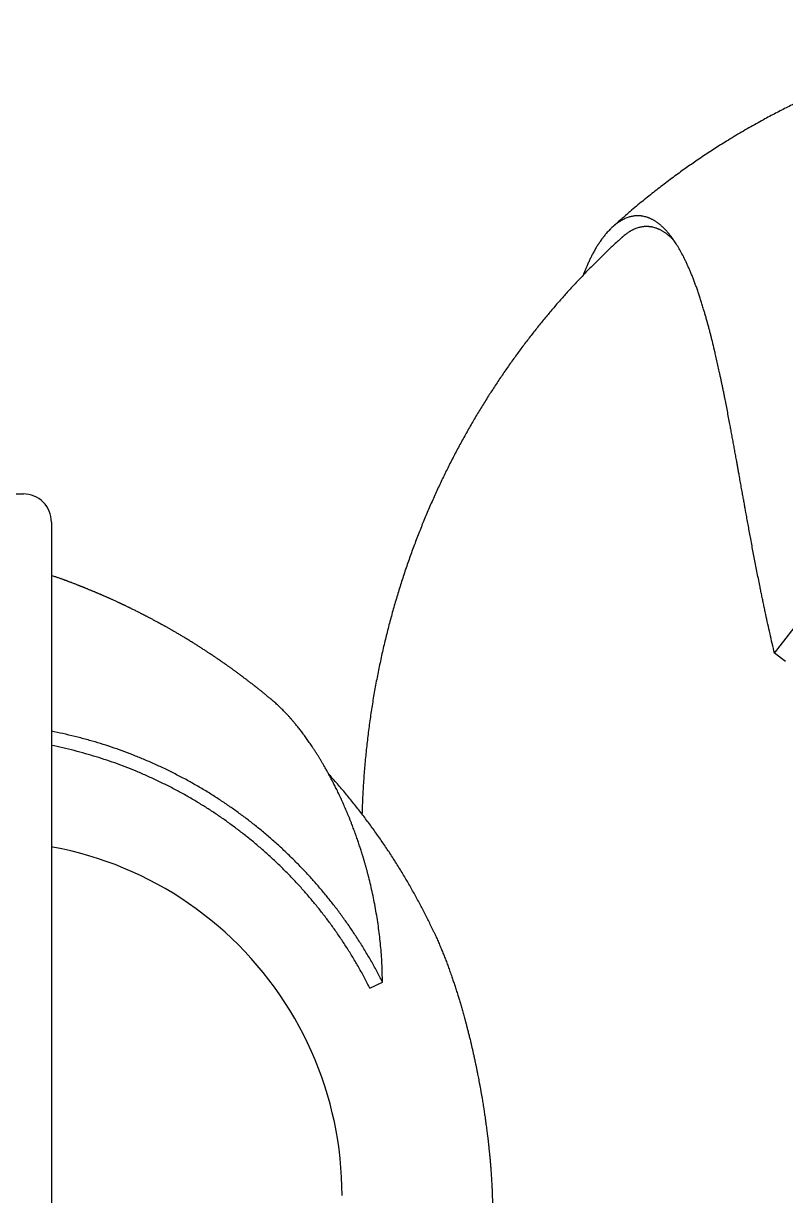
# Model space of a CAD drawing. Header units: millimetres. Extents: x 0 to 594, y 0 to 420.
# Drawn here: x 111.24 to 124.82, y 305.98 to 326.87 of the extents above; entities that cross this region are included whole.
import ezdxf

# ---------------------------------------------------------------- set-up
doc = ezdxf.new("R2010")
doc.units = ezdxf.units.MM

msp = doc.modelspace()

# ---------------------------------------------------------------- linework, layer by layer
at = {"color": 7, "linetype": 'Continuous', "lineweight": 25}
for p, q in [((110.992, 318.483), (111.236, 318.483)), ((111.735, 317.983), (111.735, 293.983)), ((124.817, 315.499), (124.621, 315.645)), ((117.411, 309.676), (117.633, 309.787))]:
    msp.add_line(p, q, dxfattribs=at)
at = {"color": 7, "linetype": 'Continuous', "lineweight": 25, "flags": 128}
msp.add_lwpolyline([(116.914, 305.983), (116.912, 306.148), (116.906, 306.313), (116.895, 306.478), (116.88, 306.643), (116.861, 306.807), (116.837, 306.971), (116.809, 307.134), (116.777, 307.296), (116.74, 307.457), (116.7, 307.617), (116.655, 307.776), (116.606, 307.934), (116.553, 308.091), (116.496, 308.246), (116.434, 308.4), (116.369, 308.551), (116.3, 308.702), (116.227, 308.85), (116.15, 308.996), (116.07, 309.14), (115.985, 309.283), (115.897, 309.422), (115.805, 309.56), (115.71, 309.695), (115.611, 309.827), (115.509, 309.957), (115.403, 310.084), (115.295, 310.209), (115.183, 310.33), (115.067, 310.448), (114.949, 310.564), (114.828, 310.676), (114.704, 310.785), (114.577, 310.891), (114.447, 310.993), (114.315, 311.092), (114.18, 311.187), (114.043, 311.279), (113.903, 311.368), (113.761, 311.452), (113.617, 311.533), (113.471, 311.61), (113.323, 311.683), (113.173, 311.752), (113.021, 311.817), (112.868, 311.879), (112.713, 311.936), (112.557, 311.989), (112.399, 312.038), (112.24, 312.083), (112.08, 312.124), (111.919, 312.16), (111.757, 312.192), (111.735, 312.196)], dxfattribs=at)
at = {"color": 7, "linetype": 'Continuous', "lineweight": 25}
msp.add_arc((111.235, 317.983), 0.5, 359.9607, 89.9607, dxfattribs=at)
for points, knots in [([(140.661, 323.586), (140.661, 323.587), (140.653, 323.593), (140.641, 323.602), (140.626, 323.613), (140.614, 323.623), (140.601, 323.632), (140.588, 323.642), (140.577, 323.651), (140.566, 323.659), (140.557, 323.666), (140.548, 323.673), (140.54, 323.679), (140.532, 323.685), (140.524, 323.691), (140.517, 323.696), (140.51, 323.702), (140.503, 323.707), (140.496, 323.712), (140.487, 323.719), (140.476, 323.727), (140.462, 323.737), (140.447, 323.749), (140.43, 323.761), (140.414, 323.773), (140.396, 323.786), (140.377, 323.8), (140.358, 323.815), (140.341, 323.827), (140.328, 323.836), (140.317, 323.844), (140.307, 323.852), (140.296, 323.86), (140.283, 323.869), (140.269, 323.88), (140.254, 323.89), (140.239, 323.901), (140.223, 323.912), (140.205, 323.925), (140.187, 323.938), (140.171, 323.95), (140.156, 323.96), (140.141, 323.971), (140.123, 323.984), (140.101, 323.999), (140.079, 324.015), (140.06, 324.028), (140.042, 324.041), (140.022, 324.054), (140.003, 324.068), (139.985, 324.08), (139.971, 324.09), (139.958, 324.099), (139.946, 324.107), (139.936, 324.114), (139.928, 324.12), (139.919, 324.126), (139.909, 324.132), (139.896, 324.141), (139.882, 324.151), (139.865, 324.162), (139.846, 324.175), (139.827, 324.188), (139.809, 324.2), (139.794, 324.211), (139.778, 324.221), (139.76, 324.233), (139.734, 324.25), (139.706, 324.269), (139.681, 324.285), (139.652, 324.304), (139.615, 324.329), (139.585, 324.348), (139.554, 324.368), (139.525, 324.387), (139.5, 324.403), (139.479, 324.416), (139.459, 324.429), (139.44, 324.441), (139.42, 324.454), (139.398, 324.467), (139.376, 324.481), (139.354, 324.495), (139.335, 324.507), (139.319, 324.517), (139.304, 324.526), (139.288, 324.536), (139.271, 324.547), (139.255, 324.557), (139.24, 324.566), (139.228, 324.573), (139.216, 324.58), (139.204, 324.588), (139.189, 324.597), (139.171, 324.608), (139.151, 324.62), (139.13, 324.632), (139.108, 324.646), (139.088, 324.657), (139.07, 324.668), (139.053, 324.678), (139.035, 324.689), (139.014, 324.702), (138.99, 324.716), (138.969, 324.728), (138.95, 324.739), (138.931, 324.75), (138.909, 324.763), (138.888, 324.775), (138.869, 324.786), (138.852, 324.796), (138.838, 324.804), (138.827, 324.81), (138.819, 324.815), (138.81, 324.82), (138.8, 324.826), (138.786, 324.834), (138.769, 324.843), (138.748, 324.855), (138.727, 324.867), (138.707, 324.878), (138.69, 324.888), (138.672, 324.898), (138.656, 324.907), (138.643, 324.914), (138.631, 324.92), (138.622, 324.926), (138.614, 324.93), (138.606, 324.935), (138.597, 324.94), (138.588, 324.945), (138.578, 324.95), (138.568, 324.955), (138.557, 324.961), (138.545, 324.968), (138.533, 324.974), (138.522, 324.981), (138.511, 324.986), (138.501, 324.992), (138.49, 324.998), (138.478, 325.004), (138.465, 325.012), (138.45, 325.019), (138.434, 325.028), (138.419, 325.036), (138.403, 325.045), (138.389, 325.052), (138.377, 325.059), (138.365, 325.065), (138.354, 325.071), (138.343, 325.076), (138.332, 325.082), (138.321, 325.088), (138.311, 325.093), (138.302, 325.098), (138.293, 325.103), (138.283, 325.108), (138.271, 325.114), (138.256, 325.122), (138.24, 325.13), (138.222, 325.14), (138.204, 325.149), (138.185, 325.159), (138.164, 325.17), (138.142, 325.18), (138.124, 325.19), (138.11, 325.197), (138.097, 325.203), (138.086, 325.209), (138.073, 325.216), (138.057, 325.223), (138.039, 325.233), (138.018, 325.243), (137.996, 325.254), (137.976, 325.264), (137.958, 325.273), (137.941, 325.281), (137.921, 325.291), (137.899, 325.302), (137.881, 325.311), (137.865, 325.318), (137.85, 325.326), (137.837, 325.332), (137.822, 325.339), (137.809, 325.345), (137.796, 325.351), (137.784, 325.357), (137.772, 325.363), (137.759, 325.369), (137.746, 325.375), (137.731, 325.383), (137.712, 325.392), (137.692, 325.401), (137.674, 325.409), (137.656, 325.418), (137.638, 325.426), (137.62, 325.435), (137.602, 325.443), (137.587, 325.45), (137.574, 325.456), (137.562, 325.462), (137.548, 325.468), (137.533, 325.475), (137.513, 325.484), (137.491, 325.494), (137.467, 325.505), (137.445, 325.515), (137.424, 325.524), (137.406, 325.532), (137.391, 325.539), (137.377, 325.545), (137.366, 325.55), (137.356, 325.554), (137.346, 325.558), (137.334, 325.564), (137.318, 325.571), (137.299, 325.579), (137.277, 325.589), (137.256, 325.598), (137.235, 325.607), (137.217, 325.615), (137.199, 325.622), (137.183, 325.629), (137.17, 325.635), (137.159, 325.64), (137.149, 325.644), (137.141, 325.647), (137.131, 325.651), (137.121, 325.656), (137.11, 325.66), (137.099, 325.665), (137.088, 325.67), (137.076, 325.675), (137.064, 325.68), (137.053, 325.684), (137.043, 325.688), (137.031, 325.693), (137.02, 325.698), (137.008, 325.703), (136.995, 325.708), (136.981, 325.714), (136.968, 325.72), (136.954, 325.725), (136.94, 325.731), (136.924, 325.738), (136.902, 325.746), (136.88, 325.755), (136.861, 325.763), (136.843, 325.77), (136.822, 325.779), (136.794, 325.789), (136.762, 325.802), (136.725, 325.817), (136.695, 325.828), (136.672, 325.837), (136.657, 325.843), (136.643, 325.848), (136.632, 325.853), (136.621, 325.857), (136.611, 325.861), (136.599, 325.865), (136.585, 325.871), (136.569, 325.877), (136.551, 325.884), (136.532, 325.891), (136.513, 325.898), (136.491, 325.906), (136.464, 325.916), (136.433, 325.928), (136.402, 325.939), (136.371, 325.95), (136.341, 325.961), (136.312, 325.971), (136.286, 325.981), (136.264, 325.988), (136.246, 325.995), (136.228, 326.001), (136.209, 326.008), (136.19, 326.015), (136.171, 326.021), (136.15, 326.029), (136.128, 326.036), (136.105, 326.044), (136.081, 326.052), (136.057, 326.06), (136.035, 326.068), (136.014, 326.075), (135.995, 326.081), (135.978, 326.087), (135.962, 326.092), (135.946, 326.097), (135.929, 326.103), (135.91, 326.11), (135.889, 326.116), (135.866, 326.124), (135.839, 326.132), (135.809, 326.142), (135.778, 326.152), (135.75, 326.161), (135.723, 326.169), (135.697, 326.177), (135.672, 326.185), (135.648, 326.193), (135.622, 326.201), (135.597, 326.208), (135.57, 326.217), (135.541, 326.225), (135.51, 326.235), (135.477, 326.244), (135.444, 326.254), (135.412, 326.263), (135.381, 326.272), (135.349, 326.282), (135.318, 326.29), (135.287, 326.299), (135.257, 326.308), (135.229, 326.316), (135.202, 326.323), (135.178, 326.329), (135.157, 326.335), (135.139, 326.34), (135.122, 326.345), (135.105, 326.349), (135.087, 326.354), (135.069, 326.359), (135.052, 326.363), (135.036, 326.368), (135.019, 326.372), (134.999, 326.377), (134.977, 326.383), (134.952, 326.389), (134.918, 326.398), (134.877, 326.409), (134.831, 326.42), (134.791, 326.43), (134.757, 326.438), (134.728, 326.445), (134.701, 326.452), (134.678, 326.457), (134.655, 326.463), (134.632, 326.468), (134.608, 326.474), (134.582, 326.48), (134.555, 326.486), (134.529, 326.492), (134.505, 326.497), (134.483, 326.502), (134.462, 326.507), (134.442, 326.511), (134.421, 326.516), (134.396, 326.522), (134.365, 326.528), (134.328, 326.536), (134.288, 326.545), (134.251, 326.552), (134.217, 326.559), (134.186, 326.566), (134.157, 326.572), (134.131, 326.577), (134.106, 326.582), (134.082, 326.586), (134.057, 326.591), (134.031, 326.596), (134.004, 326.602), (133.977, 326.607), (133.955, 326.611), (133.936, 326.614), (133.921, 326.617), (133.909, 326.619), (133.898, 326.621), (133.888, 326.623), (133.878, 326.625), (133.865, 326.627), (133.85, 326.63), (133.834, 326.633), (133.817, 326.636), (133.802, 326.639), (133.785, 326.642), (133.767, 326.645), (133.748, 326.648), (133.73, 326.651), (133.713, 326.654), (133.698, 326.657), (133.685, 326.659), (133.668, 326.662), (133.645, 326.665), (133.617, 326.67), (133.586, 326.675), (133.553, 326.68), (133.517, 326.686), (133.478, 326.692), (133.442, 326.698), (133.409, 326.703), (133.38, 326.707), (133.352, 326.711), (133.324, 326.715), (133.3, 326.718), (133.279, 326.721), (133.263, 326.724), (133.249, 326.726), (133.236, 326.727), (133.222, 326.729), (133.204, 326.732), (133.179, 326.735), (133.151, 326.739), (133.122, 326.743), (133.094, 326.746), (133.07, 326.749), (133.048, 326.752), (133.028, 326.754), (133.008, 326.757), (132.988, 326.759), (132.964, 326.762), (132.938, 326.765), (132.911, 326.768), (132.883, 326.772), (132.845, 326.776), (132.797, 326.781), (132.741, 326.787), (132.687, 326.792), (132.635, 326.798), (132.586, 326.802), (132.539, 326.806), (132.499, 326.81), (132.465, 326.813), (132.435, 326.815), (132.403, 326.818), (132.369, 326.821), (132.332, 326.823), (132.295, 326.826), (132.259, 326.829), (132.225, 326.831), (132.195, 326.833), (132.17, 326.835), (132.148, 326.836), (132.129, 326.837), (132.113, 326.838), (132.097, 326.839), (132.081, 326.84), (132.062, 326.841), (132.04, 326.843), (132.015, 326.844), (131.986, 326.846), (131.955, 326.847), (131.924, 326.849), (131.892, 326.85), (131.859, 326.852), (131.826, 326.853), (131.793, 326.854), (131.763, 326.856), (131.735, 326.857), (131.711, 326.857), (131.689, 326.858), (131.67, 326.859), (131.653, 326.859), (131.636, 326.86), (131.617, 326.86), (131.595, 326.861), (131.573, 326.861), (131.55, 326.862), (131.526, 326.862), (131.501, 326.863), (131.474, 326.863), (131.445, 326.864), (131.415, 326.864), (131.381, 326.865), (131.347, 326.865), (131.31, 326.865), (131.278, 326.865), (131.248, 326.866), (131.219, 326.866), (131.189, 326.866), (131.157, 326.865), (131.123, 326.865), (131.088, 326.865), (131.049, 326.865), (131.007, 326.864), (130.96, 326.863), (130.908, 326.862), (130.851, 326.861), (130.792, 326.859), (130.734, 326.857), (130.687, 326.856), (130.648, 326.854), (130.616, 326.853), (130.583, 326.852), (130.55, 326.85), (130.518, 326.849), (130.489, 326.847), (130.461, 326.846), (130.434, 326.844), (130.407, 326.843), (130.38, 326.841), (130.353, 326.84), (130.325, 326.838), (130.297, 326.836), (130.269, 326.834), (130.24, 326.833), (130.207, 326.83), (130.17, 326.828), (130.13, 326.825), (130.09, 326.822), (130.053, 326.819), (130.02, 326.816), (129.99, 326.814), (129.965, 326.811), (129.943, 326.809), (129.923, 326.808), (129.898, 326.805), (129.865, 326.802), (129.828, 326.799), (129.791, 326.795), (129.754, 326.792), (129.716, 326.788), (129.677, 326.784), (129.64, 326.779), (129.606, 326.776), (129.574, 326.772), (129.543, 326.769), (129.512, 326.765), (129.478, 326.761), (129.443, 326.756), (129.405, 326.752), (129.366, 326.747), (129.326, 326.742), (129.287, 326.736), (129.25, 326.731), (129.215, 326.727), (129.181, 326.722), (129.145, 326.717), (129.108, 326.711), (129.071, 326.706), (129.032, 326.7), (128.992, 326.694), (128.951, 326.687), (128.908, 326.68), (128.87, 326.674), (128.836, 326.668), (128.81, 326.664), (128.787, 326.66), (128.767, 326.657), (128.751, 326.654), (128.738, 326.652), (128.727, 326.65), (128.716, 326.648), (128.704, 326.646), (128.69, 326.643), (128.67, 326.64), (128.643, 326.635), (128.608, 326.628), (128.569, 326.621), (128.527, 326.613), (128.48, 326.604), (128.431, 326.595), (128.378, 326.584), (128.321, 326.573), (128.272, 326.562), (128.233, 326.554), (128.206, 326.548), (128.181, 326.543), (128.16, 326.539), (128.143, 326.535), (128.129, 326.532), (128.117, 326.529), (128.105, 326.526), (128.089, 326.523), (128.066, 326.518), (128.038, 326.512), (128.002, 326.503), (127.957, 326.493), (127.907, 326.481), (127.857, 326.469), (127.809, 326.458), (127.763, 326.446), (127.718, 326.435), (127.663, 326.421), (127.601, 326.405), (127.531, 326.387), (127.468, 326.37), (127.409, 326.354), (127.351, 326.338), (127.29, 326.32), (127.224, 326.302), (127.155, 326.281), (127.082, 326.26), (127.005, 326.236), (126.938, 326.215), (126.883, 326.198), (126.841, 326.185), (126.804, 326.173), (126.77, 326.162), (126.739, 326.152), (126.709, 326.142), (126.679, 326.132), (126.646, 326.12), (126.61, 326.108), (126.57, 326.095), (126.527, 326.08), (126.481, 326.064), (126.431, 326.046), (126.378, 326.027), (126.305, 326.001), (126.215, 325.968), (126.115, 325.93), (126.022, 325.894), (125.936, 325.86), (125.854, 325.827), (125.775, 325.795), (125.699, 325.763), (125.626, 325.732), (125.556, 325.702), (125.487, 325.672), (125.418, 325.641), (125.35, 325.611), (125.268, 325.574), (125.174, 325.53), (125.067, 325.479), (124.96, 325.427), (124.854, 325.375), (124.747, 325.321), (124.64, 325.265), (124.531, 325.208), (124.416, 325.146), (124.294, 325.078), (124.164, 325.005), (124.033, 324.929), (123.899, 324.85), (123.774, 324.773), (123.657, 324.7), (123.549, 324.631), (123.439, 324.559), (123.328, 324.486), (123.222, 324.414), (123.12, 324.343), (123.02, 324.273), (122.918, 324.2), (122.813, 324.123), (122.706, 324.043), (122.598, 323.96), (122.489, 323.876), (122.381, 323.79), (122.27, 323.701), (122.158, 323.608), (122.056, 323.522), (121.966, 323.444), (121.887, 323.375), (121.812, 323.309), (121.763, 323.265), (121.741, 323.244)], [0, 0, 0, 0, 0.000208, 0.001976, 0.003017, 0.003925, 0.004708, 0.005397, 0.00613, 0.006924, 0.007803, 0.008774, 0.009759, 0.01068, 0.011518, 0.012271, 0.01294, 0.013527, 0.014086, 0.014768, 0.015732, 0.016877, 0.018201, 0.019606, 0.020955, 0.022242, 0.024083, 0.025687, 0.027054, 0.02814, 0.02901, 0.029779, 0.030665, 0.031723, 0.032914, 0.034238, 0.035349, 0.036589, 0.037964, 0.039364, 0.040691, 0.041946, 0.043179, 0.044845, 0.046624, 0.048351, 0.049929, 0.051421, 0.05306, 0.054826, 0.056113, 0.057277, 0.058318, 0.059236, 0.060032, 0.060704, 0.061303, 0.062139, 0.063143, 0.064315, 0.065656, 0.067165, 0.068811, 0.070357, 0.071885, 0.073356, 0.074755, 0.076095, 0.078434, 0.08103, 0.083357, 0.085456, 0.087996, 0.090457, 0.092532, 0.094444, 0.095973, 0.097527, 0.099105, 0.100739, 0.102454, 0.104238, 0.105941, 0.10752, 0.108636, 0.109801, 0.111028, 0.112319, 0.11358, 0.114699, 0.115625, 0.116439, 0.11737, 0.1185, 0.119827, 0.12147, 0.122961, 0.124278, 0.125623, 0.127071, 0.128614, 0.130128, 0.131592, 0.133212, 0.134799, 0.136362, 0.137977, 0.139689, 0.141329, 0.142779, 0.14404, 0.145113, 0.145834, 0.146435, 0.147046, 0.14779, 0.148667, 0.150018, 0.151596, 0.153403, 0.154652, 0.155953, 0.157277, 0.158458, 0.159468, 0.160305, 0.160937, 0.161523, 0.162207, 0.162991, 0.163876, 0.164863, 0.165941, 0.166946, 0.167829, 0.168605, 0.169066, 0.16954, 0.170107, 0.170776, 0.17155, 0.172433, 0.173662, 0.174714, 0.175595, 0.176322, 0.177054, 0.177847, 0.178722, 0.179688, 0.180715, 0.181835, 0.182826, 0.183687, 0.184419, 0.185031, 0.18572, 0.186579, 0.187608, 0.188807, 0.190121, 0.191391, 0.192605, 0.194346, 0.195862, 0.197153, 0.198175, 0.198992, 0.199709, 0.200596, 0.201723, 0.203051, 0.204581, 0.206111, 0.207667, 0.209206, 0.210693, 0.212093, 0.213428, 0.214439, 0.21555, 0.216766, 0.218054, 0.2192, 0.220177, 0.220835, 0.221414, 0.222049, 0.222782, 0.223616, 0.224535, 0.226086, 0.227479, 0.228715, 0.229914, 0.231181, 0.232517, 0.233664, 0.234693, 0.235599, 0.236382, 0.237227, 0.238294, 0.239585, 0.241241, 0.242884, 0.244432, 0.245831, 0.247073, 0.248119, 0.24902, 0.249774, 0.250384, 0.251008, 0.251776, 0.252864, 0.254152, 0.255638, 0.257322, 0.258525, 0.259778, 0.261005, 0.262068, 0.262967, 0.2637, 0.264253, 0.264875, 0.265632, 0.266526, 0.267559, 0.268594, 0.269697, 0.270664, 0.271479, 0.272023, 0.272495, 0.272922, 0.273411, 0.274021, 0.274756, 0.275622, 0.276579, 0.277479, 0.278311, 0.279077, 0.280505, 0.281883, 0.28324, 0.284645, 0.286187, 0.287864, 0.290263, 0.292574, 0.294871, 0.295959, 0.296963, 0.297848, 0.298614, 0.299261, 0.299886, 0.300632, 0.301529, 0.302578, 0.303778, 0.305039, 0.306228, 0.307345, 0.309398, 0.311357, 0.313363, 0.31535, 0.317243, 0.319078, 0.320926, 0.322086, 0.323252, 0.324424, 0.325604, 0.326791, 0.327986, 0.329269, 0.330708, 0.332132, 0.333675, 0.33518, 0.336573, 0.337855, 0.339026, 0.340085, 0.341034, 0.34199, 0.343069, 0.344272, 0.345597, 0.347016, 0.348512, 0.350588, 0.352512, 0.354281, 0.355893, 0.357537, 0.359034, 0.360545, 0.362081, 0.363643, 0.365233, 0.36694, 0.368803, 0.370876, 0.372887, 0.374815, 0.37666, 0.378498, 0.380488, 0.382296, 0.384125, 0.38589, 0.387491, 0.388921, 0.390181, 0.391214, 0.39214, 0.393135, 0.394213, 0.395374, 0.396255, 0.397179, 0.398173, 0.39932, 0.400624, 0.402084, 0.403693, 0.406594, 0.409304, 0.411825, 0.413622, 0.415298, 0.416833, 0.418226, 0.419479, 0.420746, 0.422163, 0.423726, 0.425285, 0.426748, 0.428115, 0.429387, 0.43059, 0.431662, 0.43289, 0.434273, 0.435804, 0.438243, 0.440509, 0.442586, 0.444473, 0.446246, 0.447814, 0.449383, 0.450666, 0.452019, 0.453444, 0.454938, 0.456462, 0.45798, 0.459343, 0.460278, 0.461097, 0.461798, 0.462383, 0.462854, 0.463387, 0.464085, 0.464948, 0.465978, 0.466756, 0.467607, 0.468533, 0.469531, 0.470601, 0.47161, 0.472619, 0.473434, 0.474089, 0.474748, 0.476204, 0.477758, 0.479408, 0.481178, 0.483126, 0.485253, 0.487559, 0.48907, 0.490629, 0.492169, 0.493682, 0.495128, 0.496132, 0.497014, 0.497775, 0.498413, 0.498984, 0.500054, 0.501336, 0.502828, 0.504531, 0.505967, 0.507281, 0.508451, 0.509476, 0.510435, 0.511521, 0.512754, 0.514134, 0.51562, 0.51708, 0.518505, 0.521613, 0.524545, 0.527362, 0.530076, 0.532665, 0.535108, 0.537406, 0.538792, 0.540294, 0.54192, 0.543668, 0.545541, 0.547481, 0.549341, 0.551074, 0.552656, 0.553853, 0.554929, 0.555884, 0.556719, 0.557439, 0.55821, 0.559109, 0.560246, 0.561539, 0.562987, 0.564575, 0.566252, 0.567744, 0.569352, 0.571066, 0.572714, 0.574228, 0.57561, 0.57679, 0.577852, 0.578796, 0.579622, 0.580377, 0.581376, 0.582421, 0.583512, 0.58465, 0.585853, 0.586976, 0.588289, 0.589785, 0.591273, 0.592675, 0.594601, 0.596335, 0.597877, 0.599241, 0.600605, 0.602029, 0.603617, 0.605274, 0.606985, 0.608771, 0.610839, 0.613103, 0.615368, 0.618296, 0.621103, 0.623801, 0.626401, 0.627764, 0.629255, 0.630865, 0.632433, 0.633899, 0.635262, 0.636522, 0.63768, 0.638989, 0.640189, 0.641429, 0.642719, 0.644059, 0.645318, 0.64666, 0.648172, 0.649864, 0.651737, 0.653623, 0.655328, 0.656849, 0.658184, 0.659336, 0.660302, 0.661141, 0.662052, 0.663667, 0.665506, 0.667048, 0.668703, 0.670466, 0.672206, 0.673857, 0.675416, 0.676804, 0.678112, 0.67946, 0.680949, 0.68258, 0.684185, 0.685907, 0.687743, 0.689517, 0.691118, 0.692596, 0.69408, 0.695709, 0.697328, 0.698937, 0.70056, 0.702297, 0.70403, 0.705873, 0.707825, 0.709026, 0.710193, 0.711201, 0.712045, 0.712739, 0.713264, 0.71369, 0.714161, 0.714681, 0.71525, 0.715869, 0.717132, 0.718562, 0.720161, 0.721935, 0.723885, 0.72597, 0.728225, 0.730649, 0.733242, 0.734563, 0.735751, 0.736793, 0.737692, 0.738445, 0.739054, 0.739518, 0.739886, 0.740612, 0.741542, 0.742677, 0.744017, 0.746055, 0.748158, 0.750194, 0.752164, 0.754068, 0.755906, 0.757678, 0.760756, 0.763611, 0.766246, 0.768454, 0.770812, 0.77332, 0.775978, 0.778786, 0.781744, 0.784852, 0.788098, 0.789913, 0.791578, 0.793094, 0.794461, 0.795679, 0.796793, 0.798052, 0.799317, 0.800751, 0.802362, 0.804007, 0.805803, 0.80775, 0.809848, 0.812065, 0.81632, 0.820402, 0.823899, 0.827257, 0.830477, 0.833559, 0.836562, 0.839421, 0.842144, 0.844827, 0.847505, 0.850179, 0.852847, 0.857009, 0.861164, 0.865312, 0.869458, 0.873602, 0.877756, 0.88197, 0.886258, 0.891244, 0.896339, 0.90155, 0.906883, 0.912345, 0.916729, 0.921198, 0.925754, 0.9304, 0.935149, 0.93924, 0.943464, 0.947822, 0.952317, 0.956949, 0.96172, 0.966346, 0.971099, 0.975977, 0.980983, 0.986117, 0.989655, 0.993252, 0.996908, 1, 1, 1, 1]), ([(124.621, 315.645), (124.607, 315.703), (124.579, 315.82), (124.54, 315.994), (124.501, 316.166), (124.47, 316.309), (124.446, 316.424), (124.427, 316.51), (124.41, 316.596), (124.392, 316.681), (124.375, 316.765), (124.355, 316.864), (124.332, 316.978), (124.307, 317.104), (124.283, 317.229), (124.259, 317.351), (124.236, 317.471), (124.214, 317.591), (124.192, 317.71), (124.17, 317.825), (124.15, 317.938), (124.13, 318.048), (124.114, 318.136), (124.102, 318.201), (124.094, 318.243), (124.087, 318.286), (124.079, 318.328), (124.071, 318.371), (124.064, 318.413), (124.056, 318.455), (124.045, 318.519), (124.029, 318.605), (124.01, 318.712), (123.995, 318.794), (123.985, 318.853), (123.978, 318.888), (123.972, 318.924), (123.966, 318.959), (123.959, 318.994), (123.953, 319.029), (123.943, 319.085), (123.929, 319.162), (123.912, 319.258), (123.894, 319.354), (123.877, 319.449), (123.859, 319.543), (123.842, 319.635), (123.823, 319.735), (123.803, 319.845), (123.78, 319.964), (123.757, 320.082), (123.737, 320.181), (123.721, 320.263), (123.708, 320.328), (123.694, 320.392), (123.681, 320.456), (123.668, 320.52), (123.655, 320.581), (123.638, 320.659), (123.618, 320.751), (123.594, 320.858), (123.575, 320.941), (123.561, 321.003), (123.551, 321.042), (123.542, 321.081), (123.533, 321.12), (123.524, 321.158), (123.514, 321.196), (123.505, 321.233), (123.496, 321.269), (123.487, 321.303), (123.479, 321.337), (123.47, 321.371), (123.461, 321.404), (123.449, 321.449), (123.434, 321.506), (123.415, 321.574), (123.396, 321.642), (123.377, 321.707), (123.356, 321.778), (123.334, 321.852), (123.309, 321.931), (123.284, 322.007), (123.259, 322.081), (123.234, 322.153), (123.208, 322.223), (123.183, 322.292), (123.157, 322.358), (123.131, 322.422), (123.104, 322.484), (123.078, 322.544), (123.051, 322.603), (123.024, 322.659), (122.989, 322.728), (122.947, 322.809), (122.895, 322.897), (122.847, 322.972), (122.803, 323.036), (122.762, 323.091), (122.72, 323.142), (122.678, 323.188), (122.635, 323.231), (122.592, 323.27), (122.549, 323.305), (122.513, 323.33), (122.486, 323.348), (122.466, 323.36), (122.446, 323.37), (122.427, 323.38), (122.407, 323.39), (122.387, 323.398), (122.367, 323.406), (122.342, 323.414), (122.312, 323.423), (122.285, 323.429), (122.265, 323.432), (122.254, 323.434), (122.243, 323.435), (122.232, 323.437), (122.215, 323.438), (122.193, 323.439), (122.166, 323.439), (122.138, 323.437), (122.111, 323.433), (122.083, 323.429), (122.053, 323.422), (122.022, 323.413), (121.989, 323.401), (121.956, 323.388), (121.928, 323.375), (121.906, 323.363), (121.89, 323.354), (121.874, 323.344), (121.857, 323.334), (121.841, 323.323), (121.825, 323.312), (121.808, 323.3), (121.785, 323.282), (121.756, 323.259), (121.721, 323.228), (121.688, 323.195), (121.656, 323.162), (121.625, 323.127), (121.598, 323.095), (121.575, 323.066), (121.56, 323.046), (121.549, 323.031), (121.542, 323.023), (121.536, 323.014), (121.53, 323.005), (121.519, 322.99), (121.505, 322.97), (121.487, 322.942), (121.469, 322.914), (121.451, 322.886), (121.433, 322.856), (121.416, 322.826), (121.399, 322.796), (121.383, 322.766), (121.368, 322.737), (121.353, 322.707), (121.338, 322.677), (121.323, 322.647), (121.309, 322.615), (121.294, 322.583), (121.277, 322.544), (121.257, 322.497), (121.235, 322.442), (121.221, 322.404), (121.214, 322.384), (121.214, 322.384)], [0, 0, 0, 0, 0.007576, 0.015207, 0.022893, 0.030632, 0.034707, 0.038671, 0.042647, 0.046638, 0.050645, 0.054668, 0.060856, 0.067079, 0.073217, 0.079308, 0.085435, 0.091599, 0.097799, 0.10391, 0.109875, 0.115855, 0.121869, 0.124241, 0.126618, 0.129001, 0.131389, 0.133783, 0.136181, 0.138585, 0.140942, 0.147186, 0.153467, 0.159784, 0.16192, 0.164059, 0.166203, 0.168351, 0.170502, 0.172658, 0.174799, 0.180878, 0.18699, 0.193135, 0.199312, 0.205522, 0.21165, 0.217661, 0.225976, 0.234347, 0.242774, 0.251256, 0.256128, 0.261017, 0.265924, 0.270849, 0.275791, 0.280673, 0.285462, 0.294285, 0.303159, 0.312085, 0.315524, 0.31894, 0.322362, 0.325792, 0.329229, 0.332672, 0.336123, 0.339292, 0.342467, 0.345648, 0.348824, 0.351956, 0.355092, 0.361831, 0.368593, 0.375377, 0.382185, 0.388919, 0.397519, 0.40615, 0.414811, 0.42343, 0.432034, 0.440662, 0.449315, 0.457938, 0.466547, 0.475174, 0.483818, 0.492445, 0.501059, 0.509685, 0.525514, 0.541321, 0.557139, 0.569369, 0.581593, 0.593815, 0.606055, 0.618275, 0.630496, 0.642743, 0.654954, 0.660315, 0.66571, 0.671107, 0.676495, 0.681874, 0.687244, 0.692603, 0.697974, 0.707485, 0.716959, 0.719929, 0.722895, 0.725857, 0.728816, 0.73178, 0.739001, 0.746195, 0.753364, 0.760507, 0.767674, 0.77498, 0.78355, 0.792077, 0.800559, 0.808996, 0.813198, 0.817388, 0.821567, 0.825734, 0.829889, 0.834033, 0.838293, 0.84262, 0.85164, 0.860602, 0.869503, 0.877525, 0.885497, 0.893417, 0.898617, 0.903794, 0.905424, 0.907115, 0.908803, 0.91049, 0.912174, 0.917042, 0.92189, 0.926717, 0.931525, 0.936312, 0.94111, 0.946006, 0.950273, 0.954524, 0.958758, 0.962976, 0.967178, 0.971363, 0.975551, 0.979841, 0.986548, 0.993213, 0.999836, 1, 1, 1, 1]), ([(121.912, 323.062), (121.906, 323.057), (121.875, 323.029), (121.82, 322.978), (121.747, 322.911), (121.674, 322.842), (121.602, 322.773), (121.529, 322.703), (121.457, 322.632), (121.386, 322.561), (121.314, 322.488), (121.243, 322.415), (121.172, 322.341), (121.102, 322.266), (121.032, 322.191), (120.962, 322.114), (120.892, 322.037), (120.823, 321.959), (120.754, 321.881), (120.686, 321.801), (120.618, 321.721), (120.55, 321.639), (120.482, 321.558), (120.415, 321.475), (120.349, 321.391), (120.283, 321.307), (120.217, 321.221), (120.151, 321.135), (120.086, 321.048), (120.022, 320.961), (119.958, 320.872), (119.894, 320.782), (119.831, 320.692), (119.768, 320.601), (119.706, 320.509), (119.644, 320.416), (119.583, 320.322), (119.522, 320.228), (119.462, 320.132), (119.403, 320.036), (119.343, 319.939), (119.285, 319.841), (119.227, 319.742), (119.169, 319.642), (119.113, 319.541), (119.056, 319.439), (119.001, 319.337), (118.946, 319.234), (118.891, 319.129), (118.837, 319.024), (118.784, 318.918), (118.732, 318.812), (118.68, 318.704), (118.629, 318.595), (118.579, 318.486), (118.529, 318.375), (118.48, 318.264), (118.432, 318.152), (118.385, 318.039), (118.338, 317.925), (118.292, 317.811), (118.247, 317.695), (118.203, 317.579), (118.16, 317.461), (118.117, 317.343), (118.076, 317.224), (118.035, 317.104), (117.995, 316.984), (117.956, 316.862), (117.918, 316.74), (117.881, 316.617), (117.844, 316.493), (117.809, 316.368), (117.775, 316.243), (117.741, 316.116), (117.709, 315.989), (117.678, 315.861), (117.647, 315.732), (117.618, 315.603), (117.59, 315.473), (117.563, 315.342), (117.537, 315.21), (117.512, 315.078), (117.488, 314.944), (117.465, 314.811), (117.443, 314.676), (117.423, 314.541), (117.403, 314.405), (117.385, 314.268), (117.368, 314.131), (117.353, 313.993), (117.338, 313.855), (117.325, 313.716), (117.313, 313.576), (117.302, 313.436), (117.292, 313.295), (117.284, 313.153), (117.277, 313.011), (117.272, 312.887), (117.27, 312.81), (117.269, 312.78)], [0, 0, 0, 0, 0.001626, 0.007985, 0.014389, 0.020841, 0.02734, 0.033888, 0.040486, 0.047134, 0.053833, 0.060585, 0.067392, 0.074253, 0.081171, 0.088146, 0.095181, 0.102276, 0.109432, 0.116651, 0.123935, 0.131284, 0.138701, 0.146186, 0.153741, 0.161367, 0.169066, 0.17684, 0.184688, 0.192614, 0.200617, 0.208701, 0.216866, 0.225113, 0.233443, 0.241859, 0.250362, 0.258952, 0.267632, 0.276402, 0.285264, 0.294219, 0.303268, 0.312414, 0.321656, 0.330996, 0.340435, 0.349975, 0.359617, 0.369362, 0.379211, 0.389165, 0.399226, 0.409393, 0.41967, 0.430055, 0.440551, 0.451159, 0.461879, 0.472713, 0.48366, 0.494723, 0.505902, 0.517198, 0.528611, 0.540143, 0.551794, 0.563565, 0.575457, 0.58747, 0.599605, 0.611862, 0.624242, 0.636745, 0.649373, 0.662124, 0.675001, 0.688003, 0.70113, 0.714384, 0.727763, 0.741269, 0.754901, 0.768659, 0.782545, 0.796557, 0.810696, 0.824962, 0.839354, 0.853873, 0.868519, 0.883291, 0.898189, 0.913212, 0.928361, 0.943635, 0.959034, 0.974557, 0.990203, 1, 1, 1, 1]), ([(122.828, 323), (122.816, 323.012), (122.79, 323.039), (122.749, 323.076), (122.706, 323.111), (122.67, 323.136), (122.643, 323.154), (122.624, 323.166), (122.604, 323.177), (122.585, 323.187), (122.565, 323.196), (122.545, 323.205), (122.526, 323.213), (122.501, 323.221), (122.471, 323.23), (122.444, 323.237), (122.425, 323.24), (122.414, 323.242), (122.403, 323.243), (122.392, 323.244), (122.375, 323.246), (122.353, 323.247), (122.326, 323.247), (122.299, 323.246), (122.272, 323.243), (122.245, 323.238), (122.216, 323.232), (122.185, 323.223), (122.152, 323.212), (122.119, 323.199), (122.092, 323.186), (122.071, 323.175), (122.055, 323.166), (122.039, 323.157), (122.023, 323.147), (122.007, 323.136), (121.991, 323.125), (121.975, 323.113), (121.952, 323.096), (121.927, 323.076), (121.908, 323.059), (121.9, 323.052)], [0, 0, 0, 0, 0.041594, 0.090507, 0.139521, 0.188394, 0.209851, 0.231441, 0.253043, 0.274609, 0.296136, 0.317626, 0.339076, 0.36057, 0.398635, 0.436552, 0.448438, 0.460309, 0.472165, 0.484005, 0.49587, 0.524766, 0.553561, 0.582252, 0.610838, 0.639521, 0.668758, 0.703056, 0.737179, 0.771124, 0.804889, 0.821703, 0.838472, 0.855194, 0.87187, 0.8885, 0.905082, 0.922132, 0.939444, 0.975543, 1, 1, 1, 1]), ([(124.621, 315.645), (125.158, 316.362), (125.778, 317.017), (127.154, 318.167), (127.909, 318.662), (129.512, 319.465), (130.361, 319.773), (132.105, 320.185), (133.001, 320.29), (134.793, 320.29), (135.689, 320.185), (137.432, 319.773), (138.279, 319.465), (139.879, 318.662), (140.632, 318.167), (142.004, 317.017), (142.622, 316.362), (143.157, 315.645)], [0, 0, 0, 0, 0.125, 0.125, 0.25, 0.25, 0.375, 0.375, 0.5, 0.5, 0.625, 0.625, 0.75, 0.75, 0.875, 0.875, 1, 1, 1, 1]), ([(115.657, 314.819), (115.655, 314.821), (115.649, 314.826), (115.638, 314.835), (115.624, 314.846), (115.609, 314.859), (115.594, 314.871), (115.581, 314.882), (115.568, 314.893), (115.554, 314.904), (115.538, 314.917), (115.52, 314.932), (115.501, 314.947), (115.48, 314.964), (115.459, 314.981), (115.438, 314.997), (115.419, 315.013), (115.4, 315.028), (115.37, 315.051), (115.329, 315.084), (115.287, 315.116), (115.254, 315.141), (115.233, 315.158), (115.212, 315.173), (115.192, 315.189), (115.171, 315.204), (115.148, 315.222), (115.124, 315.24), (115.099, 315.259), (115.075, 315.277), (115.051, 315.294), (115.027, 315.312), (115.004, 315.329), (114.982, 315.344), (114.963, 315.358), (114.945, 315.371), (114.927, 315.384), (114.909, 315.397), (114.892, 315.409), (114.875, 315.421), (114.86, 315.432), (114.845, 315.442), (114.832, 315.452), (114.818, 315.461), (114.804, 315.471), (114.789, 315.482), (114.771, 315.494), (114.75, 315.508), (114.727, 315.524), (114.702, 315.541), (114.678, 315.558), (114.656, 315.573), (114.638, 315.585), (114.623, 315.595), (114.612, 315.602), (114.603, 315.609), (114.594, 315.614), (114.586, 315.62), (114.575, 315.627), (114.561, 315.636), (114.544, 315.648), (114.524, 315.66), (114.504, 315.674), (114.48, 315.689), (114.455, 315.706), (114.429, 315.722), (114.405, 315.738), (114.382, 315.752), (114.361, 315.766), (114.339, 315.78), (114.317, 315.794), (114.294, 315.808), (114.27, 315.823), (114.244, 315.839), (114.215, 315.857), (114.185, 315.876), (114.155, 315.894), (114.126, 315.912), (114.098, 315.929), (114.07, 315.945), (114.041, 315.962), (114.012, 315.98), (113.983, 315.996), (113.957, 316.012), (113.934, 316.025), (113.915, 316.036), (113.899, 316.045), (113.885, 316.054), (113.869, 316.063), (113.851, 316.073), (113.832, 316.084), (113.811, 316.096), (113.79, 316.107), (113.77, 316.119), (113.751, 316.13), (113.733, 316.139), (113.717, 316.148), (113.703, 316.156), (113.691, 316.162), (113.681, 316.168), (113.672, 316.173), (113.662, 316.179), (113.65, 316.185), (113.635, 316.193), (113.619, 316.202), (113.6, 316.212), (113.578, 316.224), (113.554, 316.237), (113.53, 316.25), (113.506, 316.262), (113.485, 316.273), (113.466, 316.283), (113.449, 316.292), (113.433, 316.301), (113.42, 316.307), (113.409, 316.313), (113.4, 316.318), (113.391, 316.322), (113.382, 316.327), (113.373, 316.332), (113.361, 316.338), (113.347, 316.345), (113.33, 316.354), (113.311, 316.364), (113.288, 316.375), (113.26, 316.389), (113.23, 316.404), (113.201, 316.419), (113.175, 316.431), (113.154, 316.442), (113.137, 316.45), (113.125, 316.456), (113.114, 316.461), (113.099, 316.468), (113.081, 316.477), (113.059, 316.488), (113.04, 316.497), (113.023, 316.505), (113.01, 316.511), (112.999, 316.516), (112.991, 316.52), (112.982, 316.524), (112.971, 316.529), (112.959, 316.535), (112.945, 316.541), (112.93, 316.548), (112.913, 316.556), (112.892, 316.566), (112.869, 316.577), (112.843, 316.588), (112.82, 316.599), (112.798, 316.609), (112.78, 316.617), (112.764, 316.624), (112.75, 316.63), (112.735, 316.637), (112.719, 316.644), (112.701, 316.652), (112.682, 316.66), (112.664, 316.668), (112.647, 316.675), (112.631, 316.683), (112.616, 316.689), (112.603, 316.695), (112.588, 316.701), (112.571, 316.709), (112.552, 316.716), (112.534, 316.724), (112.515, 316.732), (112.495, 316.741), (112.474, 316.749), (112.452, 316.758), (112.431, 316.767), (112.409, 316.776), (112.386, 316.785), (112.365, 316.794), (112.346, 316.802), (112.33, 316.808), (112.317, 316.813), (112.306, 316.818), (112.296, 316.822), (112.287, 316.825), (112.278, 316.829), (112.267, 316.834), (112.254, 316.839), (112.238, 316.845), (112.22, 316.852), (112.2, 316.86), (112.177, 316.869), (112.152, 316.879), (112.126, 316.889), (112.102, 316.898), (112.08, 316.906), (112.061, 316.913), (112.044, 316.92), (112.027, 316.926), (112.011, 316.932), (111.996, 316.938), (111.981, 316.943), (111.967, 316.948), (111.952, 316.954), (111.934, 316.96), (111.912, 316.968), (111.888, 316.977), (111.863, 316.986), (111.838, 316.995), (111.811, 317.004), (111.781, 317.015), (111.755, 317.024), (111.74, 317.029), (111.735, 317.031)], [0, 0, 0, 0, 0.001866, 0.004721, 0.008762, 0.012714, 0.01659, 0.020392, 0.023482, 0.027135, 0.03138, 0.036216, 0.041219, 0.04673, 0.052508, 0.057948, 0.063083, 0.068119, 0.073073, 0.086529, 0.100231, 0.106364, 0.11208, 0.117317, 0.122271, 0.127738, 0.133804, 0.140345, 0.14704, 0.153158, 0.159387, 0.165729, 0.171902, 0.177503, 0.182442, 0.186998, 0.191695, 0.196569, 0.201014, 0.205258, 0.209264, 0.213032, 0.216562, 0.219866, 0.223403, 0.227401, 0.232036, 0.237282, 0.243394, 0.250251, 0.256612, 0.262169, 0.266922, 0.270571, 0.273545, 0.275841, 0.277648, 0.279812, 0.282438, 0.286198, 0.290624, 0.295714, 0.301274, 0.306808, 0.313873, 0.320576, 0.326915, 0.332738, 0.338302, 0.343907, 0.349581, 0.355323, 0.361163, 0.367484, 0.375132, 0.383112, 0.390803, 0.398196, 0.405358, 0.412255, 0.419679, 0.427384, 0.434839, 0.441555, 0.447473, 0.452593, 0.456059, 0.459589, 0.46357, 0.468002, 0.472884, 0.478218, 0.483914, 0.488945, 0.493912, 0.498424, 0.502431, 0.505933, 0.50893, 0.511423, 0.513487, 0.516002, 0.519082, 0.522726, 0.526936, 0.531712, 0.536988, 0.543579, 0.550014, 0.555917, 0.561263, 0.566051, 0.570283, 0.574166, 0.578031, 0.580292, 0.582548, 0.5848, 0.587046, 0.589327, 0.59203, 0.595061, 0.598564, 0.602543, 0.607, 0.61191, 0.618799, 0.625312, 0.631482, 0.637351, 0.642966, 0.648382, 0.653572, 0.658502, 0.664379, 0.669859, 0.674707, 0.678913, 0.682475, 0.684622, 0.686527, 0.688757, 0.691418, 0.694508, 0.697962, 0.701831, 0.706115, 0.710737, 0.717383, 0.723874, 0.729798, 0.735133, 0.739877, 0.743381, 0.746627, 0.75027, 0.754385, 0.75897, 0.764026, 0.76833, 0.772868, 0.777029, 0.780651, 0.783994, 0.78722, 0.792194, 0.796859, 0.801215, 0.805671, 0.810764, 0.816496, 0.821449, 0.826796, 0.832401, 0.83803, 0.843481, 0.84835, 0.85205, 0.855314, 0.858141, 0.860531, 0.862524, 0.864742, 0.867404, 0.870844, 0.874822, 0.879337, 0.884388, 0.889762, 0.896607, 0.903166, 0.909144, 0.91454, 0.919354, 0.923518, 0.927475, 0.931489, 0.935559, 0.938857, 0.94219, 0.945901, 0.950455, 0.955857, 0.961963, 0.968238, 0.97441, 0.980477, 0.988645, 0.996615, 1, 1, 1, 1]), ([(117.633, 309.787), (117.633, 309.843), (117.631, 309.954), (117.625, 310.118), (117.615, 310.279), (117.602, 310.437), (117.585, 310.593), (117.566, 310.745), (117.544, 310.899), (117.518, 311.054), (117.489, 311.211), (117.458, 311.364), (117.424, 311.513), (117.396, 311.629), (117.374, 311.715), (117.359, 311.772), (117.343, 311.827), (117.328, 311.883), (117.312, 311.937), (117.296, 311.992), (117.281, 312.042), (117.267, 312.087), (117.254, 312.128), (117.241, 312.169), (117.227, 312.21), (117.214, 312.25), (117.2, 312.29), (117.181, 312.347), (117.155, 312.42), (117.123, 312.508), (117.097, 312.575), (117.08, 312.621), (117.07, 312.646), (117.06, 312.672), (117.05, 312.697), (117.039, 312.722), (117.029, 312.747), (117.019, 312.772), (116.999, 312.819), (116.97, 312.888), (116.931, 312.977), (116.891, 313.065), (116.85, 313.151), (116.81, 313.235), (116.772, 313.31), (116.737, 313.377), (116.705, 313.439), (116.673, 313.499), (116.64, 313.558), (116.607, 313.615), (116.577, 313.668), (116.548, 313.718), (116.52, 313.764), (116.492, 313.81), (116.464, 313.855), (116.435, 313.899), (116.408, 313.941), (116.373, 313.994), (116.33, 314.056), (116.28, 314.127), (116.231, 314.195), (116.183, 314.258), (116.137, 314.317), (116.096, 314.368), (116.06, 314.411), (116.036, 314.439), (116.019, 314.458), (116.01, 314.469), (116.001, 314.48), (115.991, 314.49), (115.975, 314.509), (115.951, 314.536), (115.919, 314.569), (115.888, 314.603), (115.856, 314.635), (115.825, 314.666), (115.794, 314.696), (115.763, 314.725), (115.732, 314.753), (115.702, 314.781), (115.676, 314.802), (115.662, 314.815), (115.657, 314.819)], [0, 0, 0, 0, 0.018867, 0.037796, 0.056674, 0.075613, 0.094523, 0.11345, 0.132403, 0.1532, 0.174067, 0.194857, 0.215734, 0.236516, 0.244884, 0.25327, 0.261538, 0.269839, 0.278172, 0.286538, 0.294932, 0.301422, 0.307932, 0.314463, 0.321014, 0.327586, 0.334179, 0.340671, 0.355709, 0.370862, 0.386128, 0.390648, 0.395177, 0.399716, 0.404265, 0.408824, 0.413393, 0.417971, 0.422498, 0.43957, 0.456787, 0.474149, 0.491656, 0.509144, 0.526238, 0.539767, 0.553383, 0.567084, 0.580871, 0.594539, 0.607971, 0.61955, 0.631189, 0.642887, 0.654644, 0.666461, 0.678085, 0.689415, 0.710324, 0.731413, 0.752679, 0.772123, 0.791711, 0.811442, 0.824542, 0.837704, 0.841834, 0.845804, 0.849779, 0.853759, 0.857744, 0.871263, 0.884841, 0.89848, 0.912177, 0.925922, 0.939388, 0.952907, 0.966478, 0.9801, 0.993773, 1, 1, 1, 1]), ([(117.633, 309.787), (117.6, 309.851), (117.534, 309.98), (117.429, 310.169), (117.319, 310.356), (117.204, 310.54), (117.085, 310.721), (116.963, 310.895), (116.84, 311.063), (116.715, 311.225), (116.586, 311.383), (116.453, 311.539), (116.314, 311.694), (116.168, 311.849), (116.015, 312.002), (115.859, 312.152), (115.698, 312.298), (115.534, 312.439), (115.37, 312.574), (115.205, 312.702), (115.041, 312.823), (114.874, 312.941), (114.704, 313.054), (114.528, 313.166), (114.346, 313.275), (114.157, 313.381), (113.966, 313.482), (113.772, 313.579), (113.575, 313.67), (113.38, 313.755), (113.187, 313.833), (112.996, 313.906), (112.804, 313.973), (112.609, 314.036), (112.41, 314.095), (112.204, 314.15), (111.994, 314.201), (111.837, 314.235), (111.751, 314.252), (111.735, 314.254)], [0, 0, 0, 0, 0.028278, 0.056555, 0.084833, 0.11311, 0.141388, 0.169665, 0.196327, 0.222989, 0.249651, 0.276312, 0.302974, 0.331252, 0.359529, 0.387807, 0.416085, 0.444362, 0.47264, 0.499301, 0.525963, 0.552625, 0.579287, 0.605949, 0.634226, 0.662504, 0.690781, 0.719059, 0.747336, 0.775614, 0.802276, 0.828937, 0.855599, 0.882261, 0.908923, 0.9372, 0.965478, 0.993756, 1, 1, 1, 1]), ([(117.411, 309.676), (117.379, 309.738), (117.315, 309.863), (117.213, 310.047), (117.106, 310.228), (116.995, 310.406), (116.879, 310.582), (116.761, 310.751), (116.641, 310.914), (116.519, 311.071), (116.394, 311.225), (116.266, 311.376), (116.13, 311.527), (115.989, 311.677), (115.841, 311.826), (115.689, 311.971), (115.533, 312.113), (115.374, 312.25), (115.214, 312.381), (115.054, 312.505), (114.895, 312.623), (114.733, 312.737), (114.568, 312.847), (114.397, 312.955), (114.22, 313.061), (114.037, 313.164), (113.851, 313.263), (113.663, 313.356), (113.472, 313.445), (113.283, 313.528), (113.096, 313.604), (112.91, 313.674), (112.723, 313.739), (112.534, 313.8), (112.341, 313.857), (112.141, 313.911), (111.938, 313.96), (111.802, 313.989), (111.735, 314.003)], [0, 0, 0, 0, 0.02847, 0.05694, 0.085409, 0.113879, 0.142349, 0.170819, 0.197662, 0.224505, 0.251348, 0.278191, 0.305034, 0.333504, 0.361973, 0.390443, 0.418913, 0.447383, 0.475853, 0.502696, 0.529539, 0.556382, 0.583225, 0.610068, 0.638538, 0.667007, 0.695477, 0.723947, 0.752417, 0.780886, 0.80773, 0.834573, 0.861416, 0.888259, 0.915102, 0.943571, 0.972041, 1, 1, 1, 1]), ([(118.55, 310.679), (118.547, 310.684), (118.53, 310.721), (118.498, 310.788), (118.453, 310.881), (118.406, 310.974), (118.359, 311.067), (118.31, 311.159), (118.261, 311.252), (118.21, 311.345), (118.158, 311.437), (118.106, 311.53), (118.052, 311.622), (117.997, 311.714), (117.941, 311.807), (117.883, 311.899), (117.825, 311.99), (117.766, 312.082), (117.705, 312.173), (117.643, 312.265), (117.58, 312.356), (117.516, 312.447), (117.451, 312.537), (117.385, 312.628), (117.317, 312.718), (117.248, 312.808), (117.179, 312.897), (117.108, 312.986), (117.035, 313.075), (116.962, 313.164), (116.887, 313.252), (116.812, 313.339), (116.741, 313.419), (116.696, 313.469), (116.677, 313.491)], [0, 0, 0, 0, 0.004683, 0.031999, 0.059618, 0.087544, 0.115782, 0.144336, 0.17321, 0.202408, 0.231935, 0.261795, 0.291991, 0.322527, 0.353408, 0.384636, 0.416217, 0.448152, 0.480445, 0.513101, 0.546121, 0.579509, 0.613268, 0.647401, 0.681911, 0.7168, 0.75207, 0.787725, 0.823766, 0.860195, 0.897015, 0.934227, 0.971832, 1, 1, 1, 1]), ([(118.55, 310.679), (118.557, 310.664), (118.575, 310.624), (118.606, 310.555), (118.642, 310.472), (118.677, 310.39), (118.71, 310.31), (118.741, 310.233), (118.772, 310.151), (118.804, 310.065), (118.837, 309.975), (118.868, 309.888), (118.896, 309.804), (118.922, 309.726), (118.949, 309.643), (118.975, 309.562), (118.999, 309.482), (119.023, 309.404), (119.047, 309.322), (119.071, 309.235), (119.094, 309.155), (119.113, 309.084), (119.129, 309.022), (119.146, 308.958), (119.163, 308.89), (119.181, 308.818), (119.198, 308.751), (119.213, 308.688), (119.226, 308.633), (119.239, 308.574), (119.253, 308.514), (119.267, 308.45), (119.28, 308.388), (119.293, 308.329), (119.305, 308.272), (119.317, 308.211), (119.329, 308.153), (119.339, 308.098), (119.349, 308.047), (119.359, 307.993), (119.37, 307.938), (119.38, 307.882), (119.39, 307.824), (119.4, 307.766), (119.41, 307.71), (119.418, 307.658), (119.426, 307.609), (119.434, 307.56), (119.441, 307.513), (119.448, 307.467), (119.455, 307.422), (119.463, 307.371), (119.471, 307.315), (119.479, 307.255), (119.486, 307.2), (119.493, 307.148), (119.499, 307.099), (119.506, 307.046), (119.513, 306.99), (119.519, 306.933), (119.526, 306.875), (119.532, 306.817), (119.538, 306.759), (119.544, 306.695), (119.551, 306.626), (119.557, 306.553), (119.563, 306.485), (119.568, 306.42), (119.572, 306.359), (119.576, 306.294), (119.58, 306.224), (119.584, 306.152), (119.587, 306.083), (119.59, 306.016), (119.592, 305.951), (119.593, 305.89), (119.594, 305.825), (119.595, 305.757), (119.595, 305.689), (119.594, 305.62), (119.592, 305.552), (119.59, 305.509), (119.589, 305.488)], [0, 0, 0, 0, 0.0192125, 0.0509125, 0.0826109, 0.1143072, 0.1398489, 0.1653911, 0.1909326, 0.2164767, 0.2420216, 0.2675652, 0.2867275, 0.3058917, 0.3250551, 0.3442164, 0.3598422, 0.375473, 0.3911034, 0.40673, 0.4223522, 0.4319391, 0.4415281, 0.4511162, 0.4607017, 0.4703797, 0.4800571, 0.4865451, 0.4930342, 0.4995212, 0.5059237, 0.5123285, 0.5187285, 0.5236468, 0.5285645, 0.5335488, 0.5385319, 0.5422858, 0.5460391, 0.5498722, 0.5537045, 0.5574679, 0.5612307, 0.5651337, 0.5690368, 0.5723812, 0.5757259, 0.5791524, 0.5825793, 0.5860497, 0.5895239, 0.5929957, 0.5983401, 0.6036856, 0.6087983, 0.6139161, 0.6190361, 0.6241518, 0.631119, 0.6380893, 0.6450581, 0.653252, 0.661448, 0.6696429, 0.6820028, 0.6943633, 0.7066521, 0.7189435, 0.731236, 0.7435262, 0.7606944, 0.7778643, 0.7950332, 0.8134562, 0.8318807, 0.8503059, 0.8687296, 0.8933451, 0.9179617, 0.9425776, 0.9720535, 1, 1, 1, 1])]:
    msp.add_open_spline(points, degree=3, knots=knots, dxfattribs=at)

doc.saveas('drawing.dxf')
